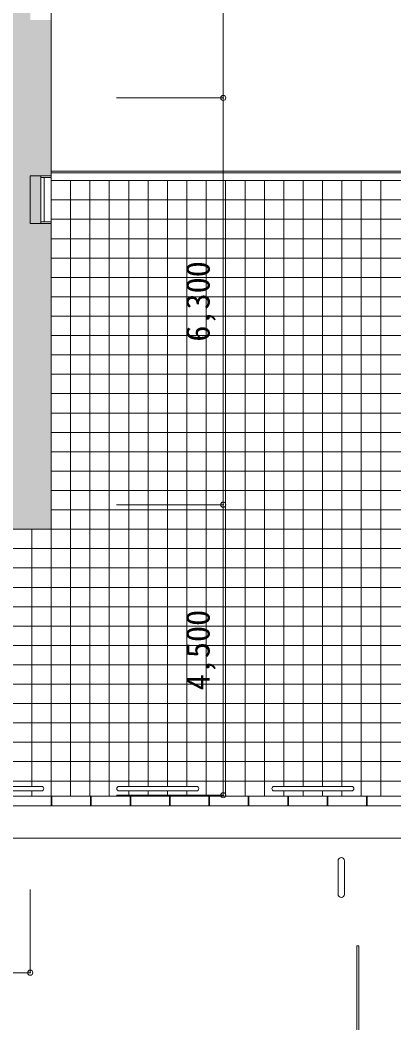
# Model space of a CAD drawing. Units: millimetres at full size, sheet at 1:200; details may follow other scales. Extents: x -96239 to 62349, y -170536 to 17264.
# Drawn here: x 37628 to 43413, y -106893 to -91360 of the extents above; entities that cross this region are included whole.
import ezdxf
from ezdxf.enums import TextEntityAlignment as Align

# ---------------------------------------------------------------- set-up
doc = ezdxf.new("R2010")
doc.units = ezdxf.units.MM
doc.header["$LTSCALE"] = 200
doc.header["$PDMODE"] = 32
doc.header["$PDSIZE"] = 80
for name, color, linetype, lineweight in [('0-1_躯体', 7, 'Continuous', 9), ('0-2_建具', 7, 'Continuous', 9), ('0-3_仕上', 4, 'Continuous', 5), ('0-6_寸法', 4, 'Continuous', 5), ('0-9_外景', 7, 'Continuous', 9), ('0-C_タイル・側溝', 7, 'Continuous', 9)]:
    doc.layers.add(name, color=color, linetype=linetype, lineweight=lineweight)
doc.styles.add('ＭＳ ゴシック', font='')
doc.styles.get('ＭＳ ゴシック').set_extended_font_data('MS Gothic')

msp = doc.modelspace()

# ---------------------------------------------------------------- linework, layer by layer
at = {"layer": '0-1_躯体'}
for p, q in [((38108.9, -93773.7), (37946.4, -93773.7)), ((37946.4, -94508.7), (37946.4, -93773.7)), ((38108.9, -94508.7), (37946.4, -94508.7)), ((38108.9, -99246.2), (29403.9, -99246.2)), ((37768.7, -99246.2), (38108.9, -99246.2)), ((38108.9, -99246.2), (38108.9, -103531.2)), ((38109, -103381.2), (33123.9, -103381.2)), ((38109, -103531.2), (38109, -103381.2)), ((38108.9, -103531.2), (20713.9, -103531.2))]:
    msp.add_line(p, q, dxfattribs=at)
msp.add_lwpolyline([(38108.9, -85886.2), (38108.9, -99246.2), (38108.9, -85886.2)], dxfattribs=at)
at = {"layer": '0-1_躯体', "color": 9}
for points in [[(37483.9, -93356.2), (37783.9, -93356.2), (37483.9, -90623.7), (37783.9, -90623.7)], [(38108.9, -93773.7), (38108.9, -91358.7), (37783.9, -93773.7), (37783.9, -91358.7)], [(37783.9, -94508.7), (37783.9, -93356.2), (37483.9, -94508.7), (37483.9, -93356.2)], [(37783.9, -93773.7), (37783.9, -94508.8), (37946.4, -93773.7), (37946.4, -94508.8)], [(37483.9, -98596.2), (37783.9, -98596.2), (37483.9, -94508.7), (37783.9, -94508.7)], [(38108.9, -99246.2), (38108.9, -94508.7), (37783.9, -99246.2), (37783.9, -94508.7)], [(38108.9, -99246.2), (38108.9, -98596.2), (33218.9, -99246.2), (33218.9, -98596.2)]]:
    msp.add_solid(points, dxfattribs=at)
at = {"layer": '0-2_建具'}
for p, q in [((38108.9, -93773.7), (37783.9, -93773.7)), ((37783.9, -94508.7), (37783.9, -93773.7)), ((37946.4, -94508.8), (37946.4, -93773.7)), ((37946.4, -93798.7), (38108.8, -93798.7)), ((38002.1, -94483.6), (38002.1, -93799.3)), ((38108.9, -93773.7), (38108.9, -93788.7)), ((38108.9, -94508.7), (38108.9, -93788.7)), ((38108.9, -94508.7), (37783.9, -94508.7)), ((37946.4, -94483.7), (38108.8, -94483.7)), ((37946.4, -94493.7), (37946.4, -94508.7))]:
    msp.add_line(p, q, dxfattribs=at)
at = {"layer": '0-3_仕上'}
for p, q in [((29823.9, -99246.2), (38108.9, -99246.2)), ((37808.9, -99246.2), (37808.9, -103228.7)), ((38108.9, -99246.2), (38108.9, -103381.2)), ((38108.9, -99546.2), (29823.9, -99546.2)), ((38108.9, -99846.2), (29823.9, -99846.2)), ((38108.9, -100146.2), (29823.9, -100146.2)), ((38108.9, -100446.2), (29823.9, -100446.2)), ((38108.9, -100746.2), (29823.9, -100746.2)), ((38108.9, -101046.2), (29823.9, -101046.2)), ((38108.9, -101346.2), (29823.9, -101346.2)), ((38108.9, -101646.2), (29823.9, -101646.2)), ((38108.9, -101946.2), (29823.9, -101946.2)), ((38108.9, -102246.2), (29823.9, -102246.2)), ((38108.9, -102546.2), (29823.9, -102546.2)), ((38108.9, -102846.2), (29823.9, -102846.2)), ((38108.9, -103146.2), (29823.9, -103146.2)), ((37808.9, -103298.7), (37808.9, -103381.2))]:
    msp.add_line(p, q, dxfattribs=at)
at = {"layer": '0-3_仕上', "color": 7, "lineweight": 9}
for p, q in [((37958.9, -103228.7), (36758.9, -103228.7)), ((33125.7, -103381.2), (38108.9, -103381.2)), ((37958.9, -103298.7), (36758.9, -103298.7))]:
    msp.add_line(p, q, dxfattribs=at)
at = {"layer": '0-3_仕上'}
msp.add_lwpolyline([(33123.9, -103381.2), (33125.7, -103381.2), (38108.9, -103381.2)], dxfattribs=at)
at = {"layer": '0-3_仕上', "color": 7, "lineweight": 9}
msp.add_arc((37958.9, -103263.7), 35, 270, 90, dxfattribs=at)
at = {"layer": '0-6_寸法'}
for p, q in [((40772, -92566.2), (40772, -86266.2)), ((40772, -92566.2), (39119.3, -92566.2)), ((40772, -98866.2), (40772, -92566.2)), ((40772, -98866.2), (39119.3, -98866.2)), ((40772, -103366.2), (40772, -98866.2)), ((40772, -103366.2), (39119.3, -103366.2)), ((37783.9, -106114.7), (37783.9, -104824.5)), ((29783.9, -106114.7), (37783.9, -106114.7))]:
    msp.add_line(p, q, dxfattribs=at)
for p in [(40772, -92566.2), (40772, -98866.2), (40772, -103366.2), (37783.9, -106114.7)]:
    msp.add_point(p, dxfattribs=at)
at = {"layer": '0-9_外景'}
for p, q in [((50251.5, -93701.2), (38108.9, -93701.2)), ((38108.9, -93726.2), (50278, -93726.2)), ((38109.7, -93846.2), (38109.7, -93701.2)), ((50405.5, -93846.2), (38109.7, -93846.2)), ((40358.9, -103228.7), (39158.9, -103228.7)), ((42758.9, -103228.7), (41558.9, -103228.7)), ((38109, -103381.2), (38109, -103531.2)), ((38109, -103381.2), (47726.3, -103381.2)), ((38119, -103531.2), (38119, -103381.2)), ((38119, -103531.2), (38119, -103381.2)), ((38719, -103531.2), (38719, -103381.2)), ((38719.1, -103531.2), (38719.1, -103381.2)), ((38729.1, -103531.2), (38729.1, -103381.2)), ((40358.9, -103298.7), (39158.9, -103298.7)), ((39329.1, -103531.2), (39329.1, -103381.2)), ((39329.2, -103531.2), (39329.2, -103381.2)), ((39339.2, -103531.2), (39339.2, -103381.2)), ((39939.2, -103531.2), (39939.2, -103381.2)), ((39939.3, -103531.2), (39939.3, -103381.2)), ((39949.3, -103531.2), (39949.3, -103381.2)), ((40549.3, -103531.2), (40549.3, -103381.2)), ((40549.5, -103531.2), (40549.5, -103381.2)), ((40559.5, -103531.2), (40559.5, -103381.2)), ((41159.5, -103531.2), (41159.5, -103381.2)), ((41159.6, -103531.2), (41159.6, -103381.2)), ((41169.6, -103531.2), (41169.6, -103381.2)), ((42758.9, -103298.7), (41558.9, -103298.7)), ((41769.6, -103531.2), (41769.6, -103381.2)), ((41769.7, -103531.2), (41769.7, -103381.2)), ((41779.7, -103531.2), (41779.7, -103381.2)), ((42379.7, -103531.2), (42379.7, -103381.2)), ((42379.8, -103531.2), (42379.8, -103381.2)), ((42389.8, -103531.2), (42389.8, -103381.2)), ((42989.8, -103531.2), (42989.8, -103381.2)), ((42990, -103531.2), (42990, -103381.2)), ((43000, -103531.2), (43000, -103381.2)), ((38119, -103531.2), (39142.5, -103531.2)), ((38532.5, -103531.2), (38542.5, -103531.2)), ((38552.5, -103531.2), (38542.5, -103531.2)), ((39142.6, -103531.2), (39152.6, -103531.2)), ((39152.6, -103531.2), (39752.6, -103531.2)), ((39752.8, -103531.2), (39762.8, -103531.2)), ((39762.8, -103531.2), (40362.8, -103531.2)), ((40362.9, -103531.2), (40372.9, -103531.2)), ((40372.9, -103531.2), (40972.9, -103531.2)), ((40973, -103531.2), (40983, -103531.2)), ((40983, -103531.2), (41583, -103531.2)), ((41583.1, -103531.2), (41593.1, -103531.2)), ((41593.1, -103531.2), (42193.1, -103531.2)), ((42193.2, -103531.2), (42203.2, -103531.2)), ((42203.2, -103531.2), (42803.2, -103531.2)), ((42803.4, -103531.2), (42813.4, -103531.2)), ((42813.4, -103531.2), (43413.4, -103531.2)), ((42548.9, -104901.2), (42548.9, -104381.2)), ((42648.9, -104901.2), (42648.9, -104381.2)), ((42841.4, -109651.2), (42841.4, -105701.2)), ((42841.4, -105701.2), (42871.4, -105701.2)), ((42871.4, -109651.2), (42871.4, -105701.2))]:
    msp.add_line(p, q, dxfattribs=at)
for centre, radius, start, end in [((39158.9, -103263.7), 35, 90, 270), ((40358.9, -103263.7), 35, 270, 90), ((41558.9, -103263.7), 35, 90, 270), ((42758.9, -103263.7), 35, 270, 90), ((42598.9, -104381.2), 50, 0, 180), ((42598.9, -104901.2), 50, 180, 0), ((42598.9, -104901.2), 50, 214.01517, 219.93422)]:
    msp.add_arc(centre, radius, start, end, dxfattribs=at)
at = {"layer": '0-C_タイル・側溝', "color": 4, "lineweight": 5}
for p, q in [((38108.9, -99246.2), (38108.9, -93846.2)), ((38408.9, -99246.2), (38408.9, -93846.2)), ((38708.9, -99246.2), (38708.9, -93846.2)), ((39008.9, -99246.2), (39008.9, -93846.2)), ((39308.9, -99246.2), (39308.9, -93846.2)), ((39608.9, -99246.2), (39608.9, -93846.2)), ((39908.9, -99246.2), (39908.9, -93846.2)), ((40208.9, -99246.2), (40208.9, -93846.2)), ((40508.9, -99246.2), (40508.9, -93846.2)), ((40808.9, -99246.2), (40808.9, -93846.2)), ((41108.9, -99246.2), (41108.9, -93846.2)), ((41408.9, -99246.2), (41408.9, -93846.2)), ((41708.9, -99246.2), (41708.9, -93846.2)), ((42008.9, -99246.2), (42008.9, -93846.2)), ((42308.9, -99246.2), (42308.9, -93846.2)), ((42608.9, -99246.2), (42608.9, -93846.2)), ((42908.9, -99246.2), (42908.9, -93846.2)), ((43208.9, -99246.2), (43208.9, -93846.2)), ((38108.9, -94146.2), (50408.9, -94146.2)), ((38108.9, -94446.2), (50408.9, -94446.2)), ((38108.9, -94746.2), (50408.9, -94746.2)), ((38108.9, -95046.2), (50408.9, -95046.2)), ((38108.9, -95346.2), (50408.9, -95346.2)), ((38108.9, -95646.2), (50408.9, -95646.2)), ((38108.9, -95946.2), (50408.9, -95946.2)), ((38108.9, -96246.2), (50408.9, -96246.2)), ((38108.9, -96546.2), (50408.9, -96546.2)), ((38108.9, -96846.2), (50408.9, -96846.2)), ((38108.9, -97146.2), (50408.9, -97146.2)), ((38108.9, -97446.2), (50408.9, -97446.2)), ((38108.9, -97746.2), (50408.9, -97746.2)), ((38108.9, -98046.2), (50408.9, -98046.2)), ((38108.9, -98346.2), (50408.9, -98346.2)), ((38108.9, -98646.2), (50408.9, -98646.2)), ((38108.9, -98946.2), (50408.9, -98946.2)), ((38108.9, -99246.2), (50408.9, -99246.2)), ((38108.9, -99246.2), (38108.9, -103381.2)), ((38408.9, -99246.2), (38408.9, -103381.2)), ((38708.9, -99246.2), (38708.9, -103381.2)), ((39008.9, -99246.2), (39008.9, -103381.2)), ((39308.9, -99246.2), (39308.9, -103228.7)), ((39608.9, -99246.2), (39608.9, -103228.7)), ((39908.9, -99246.2), (39908.9, -103228.7)), ((40208.9, -99246.2), (40208.9, -103228.7)), ((40508.9, -99246.2), (40508.9, -103381.2)), ((40808.9, -99246.2), (40808.9, -103381.2)), ((41108.9, -99246.2), (41108.9, -103381.2)), ((41408.9, -99246.2), (41408.9, -103381.2)), ((41708.9, -99246.2), (41708.9, -103228.7)), ((42008.9, -99246.2), (42008.9, -103228.7)), ((42308.9, -99246.2), (42308.9, -103228.7)), ((42608.9, -99246.2), (42608.9, -103228.7)), ((42908.9, -99246.2), (42908.9, -103381.2)), ((43208.9, -99246.2), (43208.9, -103381.2)), ((38108.9, -99546.2), (50408.9, -99546.2)), ((38108.9, -99846.2), (50408.9, -99846.2)), ((38108.9, -100146.2), (50408.9, -100146.2)), ((38108.9, -100446.2), (50408.9, -100446.2)), ((38108.9, -100746.2), (50408.9, -100746.2)), ((38108.9, -101046.2), (50408.9, -101046.2)), ((38108.9, -101346.2), (50408.9, -101346.2)), ((38108.9, -101646.2), (50408.9, -101646.2)), ((38108.9, -101946.2), (50408.9, -101946.2)), ((38108.9, -102246.2), (50664.9, -102246.2)), ((38108.9, -102546.2), (50260.7, -102546.2)), ((38108.9, -102846.2), (49746.9, -102846.2)), ((38108.9, -103146.2), (49017.2, -103146.2)), ((39308.9, -103298.7), (39308.9, -103381.2)), ((39608.9, -103298.7), (39608.9, -103381.2)), ((39908.9, -103298.7), (39908.9, -103381.2)), ((40208.9, -103298.7), (40208.9, -103381.2)), ((41708.9, -103298.7), (41708.9, -103381.2)), ((42008.9, -103298.7), (42008.9, -103381.2)), ((42308.9, -103298.7), (42308.9, -103381.2)), ((42608.9, -103298.7), (42608.9, -103381.2))]:
    msp.add_line(p, q, dxfattribs=at)
at = {"layer": '0-C_タイル・側溝'}
for p, q in [((20613.9, -103531.2), (47736.2, -103531.2)), ((47238.9, -104031.2), (20414.4, -104031.2))]:
    msp.add_line(p, q, dxfattribs=at)
at = {"layer": '0-C_タイル・側溝', "color": 4, "lineweight": 5}
msp.add_lwpolyline([(38108.9, -93846.2), (50406.2, -93846.2), (50408.9, -93846.2)], dxfattribs=at)

# ---------------------------------------------------------------- texts
at = {"layer": '0-6_寸法', "style": 'ＭＳ ゴシック'}
for s, p in [('6,300', (40672, -96341.2)), ('4,500', (40672, -101741.2))]:
    msp.add_text(s, height=366.6, rotation=90, dxfattribs=at).set_placement(p, align=Align.BOTTOM_LEFT)

doc.saveas('drawing.dxf')
